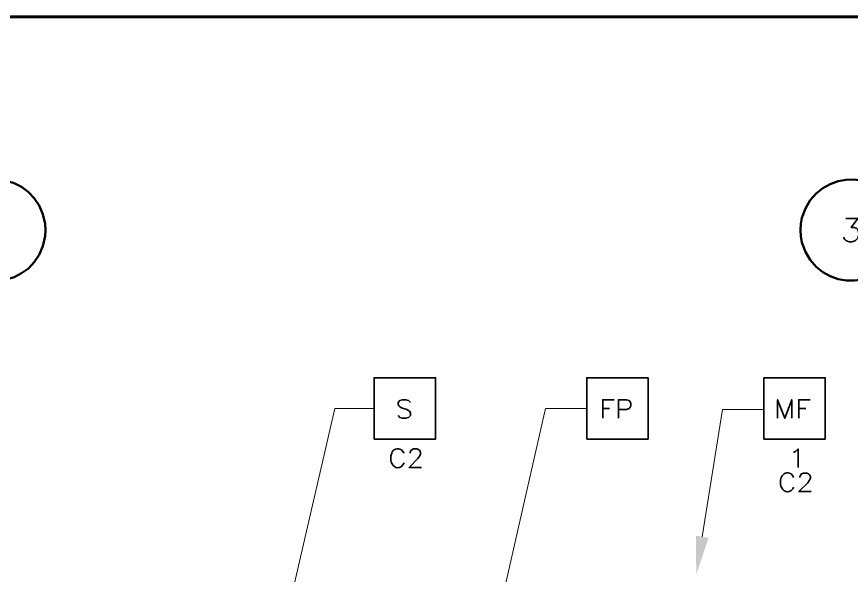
# Model space of a CAD drawing. Header units: inches. Extents: x 5 to 516, y -193 to 129.
# Drawn here: x 52.47 to 66.06, y -46.38 to -37.28 of the extents above; entities that cross this region are included whole.
import ezdxf

# ---------------------------------------------------------------- set-up
doc = ezdxf.new("R2010")
doc.units = ezdxf.units.IN
doc.header["$MEASUREMENT"] = 0
doc.layers.add('PDF4_Geometry', color=7, linetype='Continuous')
doc.layers.add('PDF4_Solid Fills', color=7, linetype='Continuous')

msp = doc.modelspace()

# ---------------------------------------------------------------- linework, layer by layer
at = {"layer": 'PDF4_Geometry', "lineweight": 60}
msp.add_lwpolyline([(147.8887598, -127.2829903), (147.8887598, -37.2829831), (12.888749, -37.2829831), (12.888749, -127.2829903)], dxfattribs=at)
at = {"layer": 'PDF4_Geometry', "lineweight": 50}
for points in [[(65.2554194, -40.9563111), (65.2387527, -40.8563111), (65.2320861, -40.7563111), (65.2387527, -40.656311), (65.2554194, -40.5596444)], [(52.9387526, -40.656311), (52.9454193, -40.7563111), (52.9387526, -40.8563111)]]:
    msp.add_lwpolyline(points, dxfattribs=at)
at = {"layer": 'PDF4_Geometry', "lineweight": 35}
for points in [[(65.9687533, -40.5696452), (66.16542, -40.5696452), (66.0587533, -40.7129785), (66.1120867, -40.7129785), (66.1487533, -40.7296452), (66.16542, -40.7496452), (66.1820867, -40.8029785), (66.1820867, -40.8363119), (66.16542, -40.8896452), (66.1287533, -40.9263119), (66.07542, -40.9463119), (66.0220867, -40.9463119), (65.9687533, -40.9263119), (65.9520867, -40.9096452), (65.9320867, -40.8729785)], [(58.8820896, -43.562979), (58.8520896, -43.532979), (58.8087563, -43.5196457), (58.7520896, -43.5196457), (58.7087563, -43.532979), (58.6820896, -43.562979), (58.6820896, -43.592979), (58.6954229, -43.6196457), (58.7087563, -43.632979), (58.7387563, -43.6496457), (58.825423, -43.6763124), (58.8520896, -43.692979), (58.8687563, -43.7063124), (58.8820896, -43.732979), (58.8820896, -43.7763124), (58.8520896, -43.8063124), (58.8087563, -43.8196457), (58.7520896, -43.8196457), (58.7087563, -43.8063124), (58.6820896, -43.7763124)], [(62.012088, -43.8196454), (62.012088, -43.5196454), (62.1987547, -43.5196454)], [(62.2687544, -43.8196454), (62.2687544, -43.5196454), (62.3987544, -43.5196454), (62.4420877, -43.5329788), (62.4554211, -43.5496454), (62.4687544, -43.5763121), (62.4687544, -43.6196454), (62.4554211, -43.6496454), (62.4420877, -43.6629788), (62.3987544, -43.6763121), (62.2687544, -43.6763121)], [(64.8587543, -43.8196454), (64.8587543, -43.5196454), (64.975421, -43.8196454), (65.0887543, -43.5196454), (65.0887543, -43.8196454)], [(65.2020839, -43.8196454), (65.2020839, -43.5196454), (65.3887506, -43.5196454)], [(62.012088, -43.6629818), (62.1254213, -43.6629818)], [(65.2020839, -43.6629818), (65.3187506, -43.6629818)], [(58.5787503, -44.389646), (58.5620836, -44.4329794), (58.5620836, -44.5029794)], [(58.7787503, -44.389646), (58.7620836, -44.359646), (58.735417, -44.3329794)], [(58.878753, -44.389646), (58.878753, -44.3763127), (58.8920864, -44.3463127), (58.9054197, -44.3329794), (58.9354197, -44.319646), (58.9920864, -44.319646), (59.018753, -44.3329794), (59.0354197, -44.3463127), (59.0487531, -44.3763127), (59.0487531, -44.4029794), (59.0354197, -44.4329794), (59.0054197, -44.4763127), (58.8620864, -44.6196461), (59.0620864, -44.6196461)], [(65.1187506, -44.3763132), (65.1487506, -44.3596466), (65.1920839, -44.3196466), (65.1920839, -44.6196466)], [(58.735417, -44.6029794), (58.7620836, -44.5763127), (58.7787503, -44.5463127)], [(64.9187505, -44.7829837), (64.9054172, -44.8263171), (64.9054172, -44.8963171)], [(65.1187506, -44.7829837), (65.1054172, -44.7563171), (65.0787506, -44.7263171)], [(65.2187533, -44.7829837), (65.2187533, -44.7696504), (65.2354199, -44.7396504), (65.2487533, -44.7263171), (65.2787533, -44.7129837), (65.33542, -44.7129837), (65.3620866, -44.7263171), (65.3787533, -44.7396504), (65.3920866, -44.7696504), (65.3920866, -44.7963171), (65.3787533, -44.8263171), (65.3487533, -44.8696504), (65.2054199, -45.0129838), (65.40542, -45.0129838)], [(65.0787506, -44.9963171), (65.1054172, -44.9696504), (65.1187506, -44.9396504)]]:
    msp.add_lwpolyline(points, dxfattribs=at)
for points in [[(58.2920831, -44.1596452), (58.2920831, -43.1596451), (59.2920831, -43.1596451), (59.2920831, -44.1596452)], [(61.752085, -44.1596452), (61.752085, -43.1596451), (62.7520851, -43.1596451), (62.7520851, -44.1596452)], [(64.6354199, -44.1596452), (64.6354199, -43.1596451), (65.63542, -43.1596451), (65.63542, -44.1596452)]]:
    msp.add_lwpolyline(points, close=True, dxfattribs=at)
at = {"layer": 'PDF4_Geometry', "lineweight": 15}
for points in [[(56.3220851, -49.416312), (57.6520852, -43.6596447), (58.2920852, -43.6596447)], [(60.1120838, -47.9329813), (61.0820838, -43.6596477), (61.7520839, -43.6596477)], [(63.63209, -45.7496451), (63.96209, -43.679645), (64.6354234, -43.679645)]]:
    msp.add_lwpolyline(points, dxfattribs=at)
at = {"layer": 'PDF4_Geometry', "lineweight": 50}
for points in [[(51.3187524, -40.5596444), (51.5627525, -39.6742555), (52.804697, -39.7494777), (52.9387526, -40.656311)], [(65.2554194, -40.5596444), (65.504975, -39.6732554), (66.7408084, -39.7499221), (66.8754195, -40.656311)], [(52.9387526, -40.8563111), (52.8079748, -41.7647), (51.5633636, -41.8418111), (51.3187524, -40.9563111)], [(66.8754195, -40.8563111), (66.7429195, -41.7665889), (65.503975, -41.8405889), (65.2554194, -40.9563111)]]:
    msp.add_open_spline(points, degree=3, dxfattribs=at)
at = {"layer": 'PDF4_Geometry', "lineweight": 35}
for points in [[(58.735417, -44.3329794), (58.6775281, -44.2959238), (58.5963614, -44.3209794), (58.5787503, -44.389646)], [(58.5620836, -44.5029794), (58.581417, -44.5860905), (58.6489725, -44.6637016), (58.735417, -44.6029794)], [(65.0787506, -44.7263171), (65.0088061, -44.687206), (64.9518061, -44.7155948), (64.9187505, -44.7829837)], [(64.9054172, -44.8963171), (64.917195, -44.9773171), (64.9981394, -45.0574282), (65.0787506, -44.9963171)]]:
    msp.add_open_spline(points, degree=3, dxfattribs=at)
at = {"layer": 'PDF4_Solid Fills', "lineweight": 35, "transparency": 33554559}
msp.add_solid([(63.5287507, -45.7329825), (63.5354174, -46.3663158), (63.7354174, -45.7663158)], dxfattribs=at)

doc.saveas('drawing.dxf')
